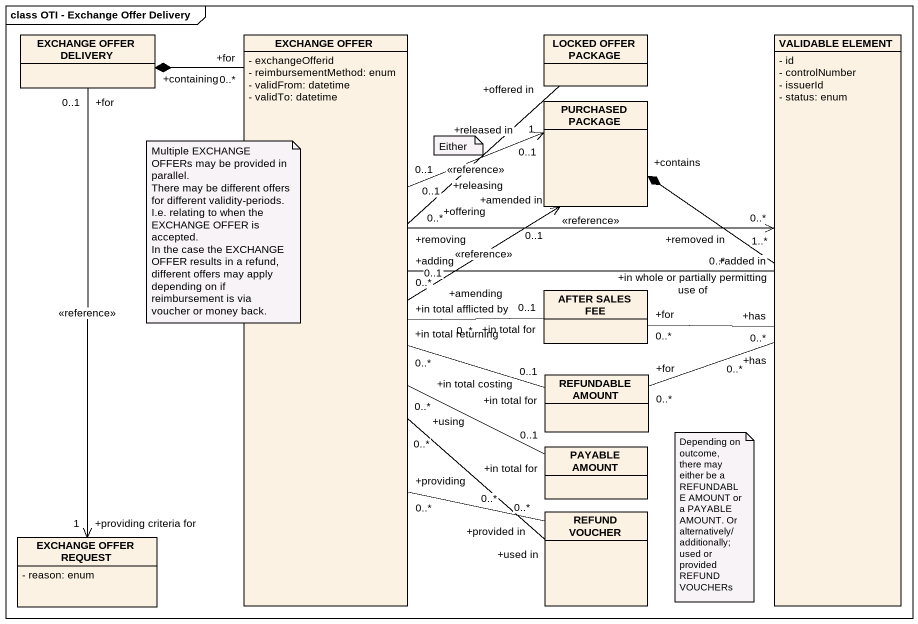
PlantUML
@startuml
mainframe class OTI - Exchange Offer Delivery
hide circle
hide empty members
skinparam classAttributeIconSize 0
class "EXCHANGE OFFER DELIVERY" as EXCHANGE_OFFER_DELIVERY
class "EXCHANGE OFFER" as EXCHANGE_OFFER {
  - exchangeOfferid
  - reimbursementMethod: enum
  - validFrom: datetime
  - validTo: datetime
}
class "LOCKED OFFER PACKAGE" as LOCKED_OFFER_PACKAGE
class "VALIDABLE ELEMENT" as VALIDABLE_ELEMENT {
  - id
  - controlNumber
  - issuerId
  - status: enum
}
class "PURCHASED PACKAGE" as PURCHASED_PACKAGE
class "AFTER SALES FEE" as AFTER_SALES_FEE
class "REFUNDABLE AMOUNT" as REFUNDABLE_AMOUNT
class "PAYABLE AMOUNT" as PAYABLE_AMOUNT
class "REFUND VOUCHER" as REFUND_VOUCHER
class "EXCHANGE OFFER REQUEST" as EXCHANGE_OFFER_REQUEST {
  - reason: enum
}
EXCHANGE_OFFER_DELIVERY "+for\n0..1" --> "+providing criteria for\n1" EXCHANGE_OFFER_REQUEST : <<reference>>
EXCHANGE_OFFER "+for\n0..*" -up-* "+containing" EXCHANGE_OFFER_DELIVERY
EXCHANGE_OFFER "+in total afflicted by\n0..*" -right- "+in total for\n0..1" AFTER_SALES_FEE
LOCKED_OFFER_PACKAGE "+offered in\n1" -- "+offering\n0..1" EXCHANGE_OFFER
VALIDABLE_ELEMENT "+removed in\n0..*" <-left- "+removing\n0..*" EXCHANGE_OFFER : <<reference>>
VALIDABLE_ELEMENT "+added in\n0..*" -left- "+adding\n0..*" EXCHANGE_OFFER
VALIDABLE_ELEMENT "+in whole or partially permitting use of\n1..*" -up-* "+contains" PURCHASED_PACKAGE
PURCHASED_PACKAGE "+released in\n0..1" <-- "+releasing\n0..1" EXCHANGE_OFFER : <<reference>>
PURCHASED_PACKAGE "+amended in\n0..1" <-- "+amending\n0..1" EXCHANGE_OFFER : <<reference>>
AFTER_SALES_FEE "+for\n0..*" -right- "+has\n0..*" VALIDABLE_ELEMENT
REFUNDABLE_AMOUNT "+in total for\n0..1" -left- "+in total returning\n0..*" EXCHANGE_OFFER
REFUNDABLE_AMOUNT "+for\n0..*" -right- "+has\n0..*" VALIDABLE_ELEMENT
PAYABLE_AMOUNT "+in total for\n0..1" -left- "+in total costing\n0..*" EXCHANGE_OFFER
REFUND_VOUCHER "+used in\n0..*" -up- "+using\n0..*" EXCHANGE_OFFER
REFUND_VOUCHER "+provided in\n0..*" -up- "+providing\n0..*" EXCHANGE_OFFER
note as N1
  Multiple EXCHANGE OFFERs may be provided in parallel.
  There may be different offers for different validity-periods. I.e. relating to when the EXCHANGE OFFER is accepted.
  In the case the EXCHANGE OFFER results in a refund, different offers may apply depending on if reimbursement is via voucher or money back.
end note
note as N2
  Either
end note
note as N3
  Depending on outcome, there may either be a REFUNDABLE AMOUNT or a PAYABLE AMOUNT. Or alternatively/additionally; used or provided REFUND VOUCHERs
end note
@enduml
